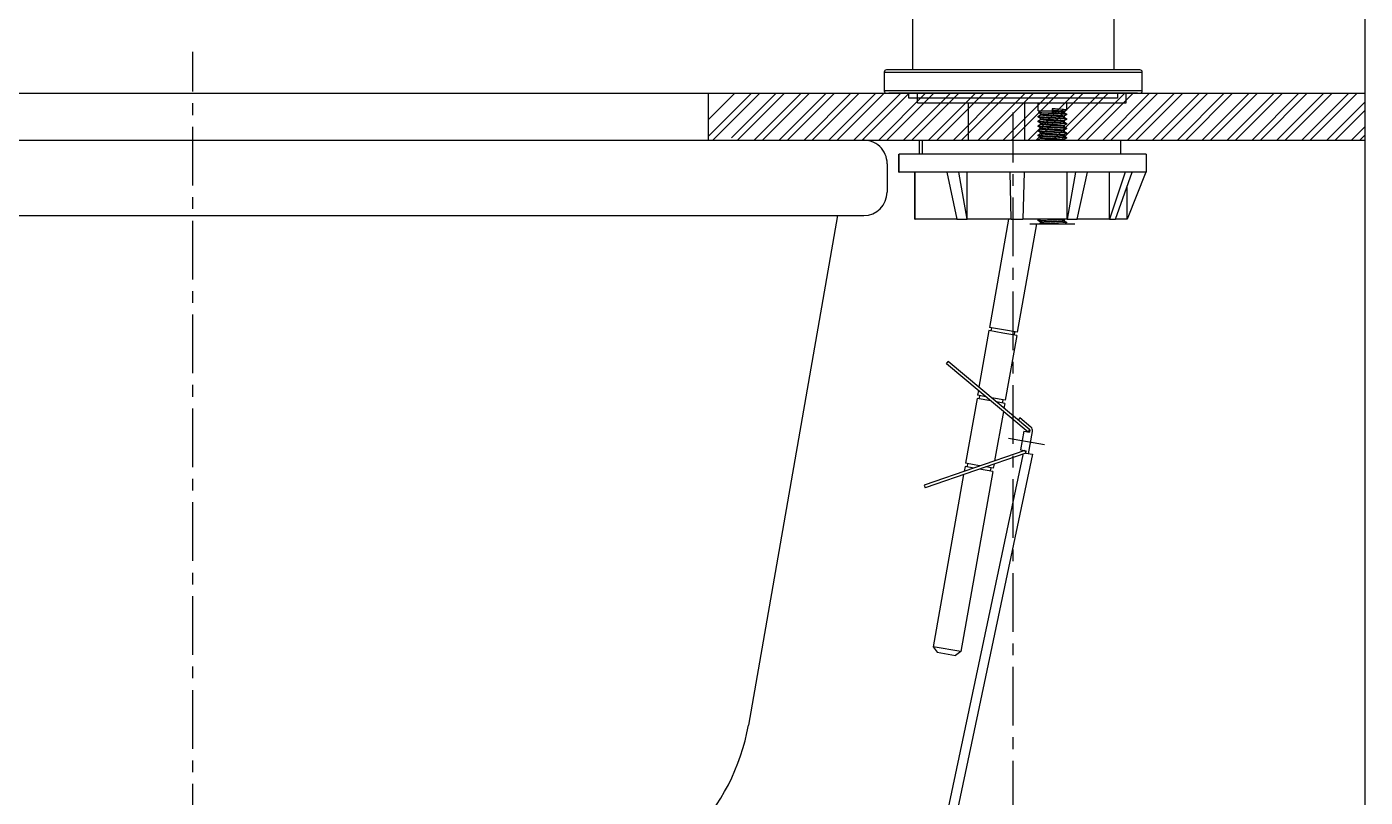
# Model space of a CAD drawing. Extents: x 1408 to 6784, y -530 to 1956.
# Drawn here: x 5035.1 to 5320.3, y 356 to 520.2 of the extents above; entities that cross this region are included whole.
import ezdxf

# ---------------------------------------------------------------- set-up
doc = ezdxf.new("R2010")
doc.units = 0
doc.header["$LTSCALE"] = 10
doc.header["$MEASUREMENT"] = 0
doc.linetypes.add('CENTER', pattern=[2, 1.25, -0.25, 0.25, -0.25])
doc.layers.get('0').update_dxf_attribs({"linetype": 'CONTINUOUS'})
for name, color, linetype in [('1', 7, 'CONTINUOUS'), ('6', 6, 'CONTINUOUS'), ('7', 7, 'CONTINUOUS')]:
    doc.layers.add(name, color=color, linetype=linetype)

msp = doc.modelspace()

# ---------------------------------------------------------------- linework, layer by layer
at = {"linetype": 'Continuous', "ltscale": 0.5}
for p, q in [((5180.25671, 496.78335), (5189.46642, 505.99306)), ((5180.25671, 500.31888), (5185.93089, 505.99306)), ((5181.23419, 495.99306), (5191.23419, 505.99306)), ((5185.25671, 496.48004), (5194.76972, 505.99306)), ((5186.53749, 495.99306), (5196.53749, 505.99306)), ((5190.07302, 495.99306), (5200.07302, 505.99306)), ((5191.84079, 495.99306), (5201.84079, 505.99306)), ((5195.37632, 495.99306), (5205.37632, 505.99306)), ((5197.14409, 495.99306), (5207.14409, 505.99306)), ((5200.67963, 495.99306), (5210.67963, 505.99306)), ((5202.44739, 495.99306), (5212.44739, 505.99306)), ((5205.98293, 495.99306), (5215.98293, 505.99306)), ((5207.75069, 495.99306), (5217.75069, 505.99306)), ((5211.28623, 495.99306), (5221.28623, 505.99306)), ((5213.05399, 495.99306), (5223.05399, 505.99306)), ((5216.58953, 495.99306), (5226.58953, 505.99306)), ((5218.3573, 495.99306), (5228.3573, 505.99306)), ((5221.89283, 495.99306), (5231.89283, 505.99306)), ((5223.6606, 495.99306), (5233.6606, 505.99306)), ((5227.19613, 495.99306), (5237.19613, 505.99306)), ((5228.9639, 495.99306), (5238.9639, 505.99306)), ((5232.49943, 495.99306), (5242.49943, 505.99306)), ((5234.2672, 495.99306), (5244.2672, 505.99306)), ((5237.80273, 495.99306), (5247.80273, 505.99306)), ((5239.5705, 495.99306), (5249.5705, 505.99306)), ((5243.10603, 495.99306), (5253.10603, 505.99306)), ((5244.8738, 495.99306), (5254.8738, 505.99306)), ((5248.40933, 495.99306), (5258.40933, 505.99306)), ((5250.1771, 495.99306), (5260.1771, 505.99306)), ((5253.71263, 495.99306), (5263.71263, 505.99306)), ((5255.4804, 495.99306), (5265.4804, 505.99306)), ((5259.01594, 495.99306), (5269.01594, 505.99306)), ((5260.7837, 495.99306), (5270.7837, 505.99306)), ((5264.31924, 495.99306), (5274.31924, 505.99306)), ((5266.087, 495.99306), (5276.087, 505.99306)), ((5269.62254, 495.99306), (5279.62254, 505.99306)), ((5271.3903, 495.99306), (5281.3903, 505.99306)), ((5274.92584, 495.99306), (5284.92584, 505.99306)), ((5276.6936, 495.99306), (5286.6936, 505.99306)), ((5280.22914, 495.99306), (5290.22914, 505.99306)), ((5281.99691, 495.99306), (5291.99691, 505.99306)), ((5285.53244, 495.99306), (5295.53244, 505.99306)), ((5287.30021, 495.99306), (5297.30021, 505.99306)), ((5290.83574, 495.99306), (5300.83574, 505.99306)), ((5292.60351, 495.99306), (5302.60351, 505.99306)), ((5296.13904, 495.99306), (5306.13904, 505.99306)), ((5297.90681, 495.99306), (5307.90681, 505.99306)), ((5301.44234, 495.99306), (5311.44234, 505.99306)), ((5303.21011, 495.99306), (5313.21011, 505.99306)), ((5306.74564, 495.99306), (5316.74564, 505.99306)), ((5308.51341, 495.99306), (5318.51341, 505.99306)), ((5312.04894, 495.99306), (5320.25671, 504.20082)), ((5313.81671, 495.99306), (5320.25671, 502.43306)), ((5317.35224, 495.99306), (5320.25671, 498.89752)), ((5319.12001, 495.99306), (5320.25671, 497.12976))]:
    msp.add_line(p, q, dxfattribs=at)
at = {"color": 7, "ltscale": 0.5}
for p, q in [((5271.75672, 505.99306), (5218.7567, 505.99306)), ((5248.80659, 478.19306), (5258.35359, 478.19306))]:
    msp.add_line(p, q, dxfattribs=at)
at = {"lineweight": -3, "ltscale": 0.5}
msp.add_line((5223.00674, 505.99306), (5267.50668, 505.99306), dxfattribs=at)
at = {"color": 7}
for p, q in [((5259.51785, 505.99306), (5223.92382, 505.99306)), ((5224.8301, 503.99306), (5224.8301, 505.99303)), ((5259.51785, 505.99306), (5269.19529, 505.99306)), ((5271.75672, 505.99306), (5269.19529, 505.99306)), ((5269.3301, 503.99306), (5269.3301, 505.99303)), ((5224.8301, 503.99306), (5269.3301, 503.99306)), ((5235.75672, 495.99306), (5235.75672, 503.99228)), ((5247.75672, 495.99306), (5247.75672, 503.99228)), ((5250.58009, 502.26582), (5250.58009, 503.99313)), ((5250.58009, 502.26582), (5253.58009, 502.26582)), ((5250.69312, 501.87885), (5251.08009, 502.26582)), ((5253.58009, 502.68122), (5253.58009, 502.26582)), ((5253.58009, 502.26582), (5253.58009, 501.96599)), ((5256.08009, 502.26582), (5256.14167, 502.20425)), ((5256.08009, 502.14333), (5256.08009, 501.89746)), ((5256.58009, 503.99307), (5256.58009, 502.43149)), ((5250.58009, 500.93126), (5250.58009, 501.09953)), ((5250.58009, 499.93206), (5250.58009, 500.10039)), ((5250.58009, 498.93182), (5250.58009, 499.09952)), ((5251.08009, 501.38895), (5251.08009, 501.63431)), ((5251.08009, 500.3883), (5251.08009, 500.63417)), ((5251.08009, 499.38891), (5251.08009, 499.63423)), ((5255.07609, 501.76582), (5252.09021, 501.76582)), ((5256.08009, 501.14281), (5256.08009, 500.89736)), ((5256.08009, 500.14312), (5256.08009, 499.89748)), ((5256.08009, 499.14319), (5256.08009, 498.89746)), ((5256.58009, 501.60017), (5256.58009, 501.43187)), ((5256.58009, 500.59968), (5256.58009, 500.43204)), ((5256.58009, 499.5997), (5256.58009, 499.43139)), ((5250.58009, 497.93164), (5250.58009, 498.09993)), ((5250.58009, 496.93215), (5250.58009, 497.09991)), ((5251.08009, 498.38843), (5251.08009, 498.63415)), ((5251.08009, 497.38856), (5251.08009, 497.63415)), ((5251.08009, 496.3888), (5251.08009, 496.63418)), ((5256.08009, 498.14276), (5256.08009, 497.89749)), ((5256.08009, 497.14334), (5256.08009, 496.8975)), ((5256.58009, 498.6002), (5256.58009, 498.43217)), ((5256.58009, 497.59947), (5256.58009, 497.43154)), ((5256.58009, 496.60018), (5256.58009, 496.43188)), ((5225.27059, 492.99306), (5225.27059, 495.99306)), ((5225.27059, 495.99306), (5225.82085, 495.99306)), ((5225.82085, 495.99306), (5268.08009, 495.99306)), ((5225.82085, 495.99306), (5225.82085, 492.99306)), ((5250.58009, 495.99306), (5250.58009, 496.09954)), ((5256.08009, 496.14266), (5256.08009, 495.99306)), ((5268.08009, 495.99306), (5268.08009, 492.99306)), ((5220.86338, 492.99306), (5220.94954, 492.99306)), ((5220.86338, 489.19306), (5220.86338, 492.99306)), ((5273.58009, 492.99306), (5220.94954, 492.99306)), ((5220.94954, 489.19306), (5220.94954, 492.99306)), ((5273.58009, 492.99306), (5273.58009, 489.19306)), ((5220.86338, 489.19306), (5220.94954, 489.19306)), ((5231.08277, 489.19306), (5220.94954, 489.19306)), ((5224.26604, 479.19306), (5224.26604, 489.19306)), ((5224.34097, 479.19306), (5224.34097, 489.19306)), ((5233.61635, 489.19306), (5231.08277, 489.19306)), ((5231.08277, 489.19306), (5233.2642, 479.19306)), ((5233.6496, 489.18803), (5233.6496, 489.19306)), ((5244.61733, 489.19306), (5233.6496, 489.19306)), ((5235.42926, 479.19306), (5233.6496, 489.18803)), ((5235.42926, 479.19306), (5235.42926, 489.19306)), ((5247.54286, 489.19306), (5244.61733, 489.19306)), ((5244.83009, 479.19306), (5244.61733, 489.19306)), ((5247.58009, 489.18803), (5247.33009, 479.19306)), ((5247.58009, 489.18803), (5247.58009, 489.19306)), ((5258.54384, 489.19306), (5247.58009, 489.19306)), ((5258.54384, 489.19306), (5256.73093, 479.19306)), ((5256.73093, 479.19306), (5256.73093, 489.19306)), ((5261.07742, 489.19306), (5258.54384, 489.19306)), ((5258.89599, 479.19306), (5261.10866, 489.18803)), ((5261.10866, 489.18803), (5261.10866, 489.19306)), ((5269.13069, 489.19306), (5261.10866, 489.19306)), ((5269.13069, 489.19306), (5265.77788, 479.19306)), ((5265.77788, 479.19306), (5265.77788, 489.19306)), ((5267.02788, 479.19306), (5270.61034, 489.18803)), ((5270.59346, 489.19306), (5269.13069, 489.19306)), ((5273.54116, 489.19306), (5269.54683, 479.19306)), ((5270.61034, 489.18803), (5270.61034, 489.19306)), ((5273.54116, 489.19306), (5270.61034, 489.19306)), ((5273.58009, 489.19306), (5273.54116, 489.19306)), ((5269.54683, 479.19306), (5269.54683, 486.22072)), ((5224.26604, 479.19306), (5224.34097, 479.19306)), ((5233.2642, 479.19306), (5224.34097, 479.19306)), ((5233.2642, 479.19306), (5235.42926, 479.19306)), ((5244.83009, 479.19306), (5235.42926, 479.19306)), ((5244.83009, 479.19306), (5247.33009, 479.19306)), ((5256.73093, 479.19306), (5247.33009, 479.19306)), ((5256.73093, 479.19306), (5258.89599, 479.19306)), ((5265.77788, 479.19306), (5258.89599, 479.19306)), ((5265.77788, 479.19306), (5267.02788, 479.19306)), ((5269.54683, 479.19306), (5267.02788, 479.19306)), ((5250.58009, 478.87005), (5250.58009, 479.03774)), ((5251.08009, 478.32644), (5251.08009, 478.57208)), ((5256.08009, 479.08064), (5256.08009, 478.83541)), ((5256.58009, 478.53821), (5256.58009, 478.3699))]:
    msp.add_line(p, q, dxfattribs=at)
at = {"color": 2}
for p, q in [((4838.389, 495.99306), (5213.389, 495.99306)), ((5218.389, 490.99306), (5218.389, 484.93097)), ((4853.06608, 479.93097), (5213.389, 479.93097)), ((5207.8113, 479.93097), (5188.82829, 371.39211))]:
    msp.add_line(p, q, dxfattribs=at)
for centre, radius, start, end in [((5213.389, 490.99306), 5, 0, 94.0420587), ((5213.389, 484.93097), 5, 270, 0), ((5144.55718, 379.2124), 44.9565, 282, 350)]:
    msp.add_arc(centre, radius, start, end, dxfattribs=at)
at = {"color": 7, "extrusion": (0, 0, -1)}
for centre, major_axis, ratio, start_param, end_param in [((5245.964, 421.08424), (-15.37192, 68.01449), 0.332513, 0.128476058, 0.129838359), ((5246.09431, 421.10321), (-0.01692, 68.18732), 0.401354, 0.053573042, 0.054935534), ((5246.23886, 421.17008), (15.32676, 67.92924), 0.332772, 6.261742745, 6.263105906), ((5246.14207, 420.61683), (24.57993, 68.53434), 0.177899, 6.272751801, 6.274109452)]:
    msp.add_ellipse(centre, major_axis=major_axis, ratio=ratio, start_param=start_param, end_param=end_param, dxfattribs=at)
at = {"color": 7}
for points, degree in [([(5218.7567, 505.99306), (5218.82362, 505.99306), (5220.25305, 505.99306), (5222.99091, 505.99306)], 3), ([(5256.5728, 502.4201), (5256.43904, 502.34265), (5256.30527, 502.26502)], 2), ([(5256.56495, 502.41562), (5256.57058, 502.41847), (5256.57465, 502.42133), (5256.57712, 502.42421)], 3), ([(5251.09754, 500.62405), (5250.84008, 500.77355), (5250.58261, 500.92281)], 2), ([(5250.58266, 499.10887), (5250.83138, 499.25306), (5251.08009, 499.39747)], 2), ([(5250.5838, 501.10956), (5250.83197, 501.25341), (5251.08009, 501.39749)], 2), ([(5250.5875, 500.11159), (5250.83391, 500.25442), (5251.08009, 500.39741)], 2), ([(5251.10188, 499.62158), (5250.84488, 499.77088), (5250.58763, 499.91998)], 2), ([(5251.10318, 501.62091), (5250.90754, 501.73458), (5250.71172, 501.8481)], 2), ([(5256.05738, 500.91055), (5256.3147, 500.76108), (5256.57222, 500.61184)], 2), ([(5256.06247, 499.90771), (5256.31969, 499.75835), (5256.577, 499.60919)], 2), ([(5256.063, 501.90738), (5256.32036, 501.75794), (5256.57775, 501.60873)], 2), ([(5256.57446, 501.42099), (5256.32723, 501.27771), (5256.0801, 501.13419)], 2), ([(5256.57691, 500.4224), (5256.32846, 500.27838), (5256.0801, 500.13417)], 2), ([(5256.57234, 499.41987), (5256.32612, 499.27718), (5256.0801, 499.13429)], 2), ([(5250.58241, 497.10871), (5250.83126, 497.25298), (5251.08009, 497.39745)], 2), ([(5251.09874, 498.62333), (5250.84124, 498.77286), (5250.58369, 498.92215)], 2), ([(5251.09951, 497.62289), (5250.84249, 497.77215), (5250.58529, 497.92124)], 2), ([(5251.10063, 496.62226), (5250.84315, 496.77179), (5250.58557, 496.92108)], 2), ([(5250.58807, 496.11189), (5250.83418, 496.25451), (5251.0801, 496.39735)], 2), ([(5250.58862, 498.11217), (5250.83447, 498.25465), (5251.08009, 498.39733)], 2), ([(5256.05926, 498.90955), (5256.31672, 498.76002), (5256.57431, 498.61074)], 2), ([(5256.06098, 497.90859), (5256.31802, 497.75931), (5256.57524, 497.61022)], 2), ([(5256.06121, 496.90845), (5256.31872, 496.75892), (5256.57627, 496.60963)], 2), ([(5256.57774, 498.42291), (5256.3289, 498.27865), (5256.08009, 498.13419)], 2), ([(5256.57154, 497.41947), (5256.3257, 497.27699), (5256.08009, 497.13432)], 2), ([(5256.57762, 496.42284), (5256.32885, 496.27862), (5256.0801, 496.13418)], 2), ([(5250.5825, 479.04669), (5250.70868, 479.11985), (5250.83486, 479.19306)], 2), ([(5256.2882, 479.19306), (5256.18413, 479.13267), (5256.08009, 479.07224)], 2), ([(5251.09922, 478.56098), (5250.84171, 478.71052), (5250.58416, 478.85981)], 2), ([(5250.83516, 478.19306), (5250.95766, 478.26413), (5251.08009, 478.33525)], 2), ([(5256.05986, 478.84715), (5256.31734, 478.69762), (5256.57492, 478.54833)], 2), ([(5256.5778, 478.36088), (5256.43312, 478.277), (5256.28845, 478.19306)], 2)]:
    msp.add_open_spline(points, degree=degree, dxfattribs=at)
for points, knots in [([(5222.99091, 505.99306), (5223.02859, 505.99306), (5223.08498, 505.99306), (5223.22586, 505.99306), (5223.31229, 505.99306), (5223.50281, 505.99306), (5223.60953, 505.99306), (5223.78603, 505.99306), (5223.85507, 505.99306), (5223.92382, 505.99306)], [0, 0, 0, 0, 0.277103514, 0.277103514, 0.554207028, 0.554207028, 0.831310552, 0.831310552, 1, 1, 1, 1]), ([(5256.58003, 502.43115), (5256.57996, 502.4468), (5256.53639, 502.46382), (5256.35437, 502.4983), (5256.20004, 502.51577), (5255.80298, 502.54972), (5255.55485, 502.56803), (5255.00053, 502.60527), (5254.68663, 502.62363), (5254.10817, 502.65419), (5253.84299, 502.66728), (5253.58009, 502.68122)], [0, 0, 0, 0, 0.187280684, 0.187280684, 0.402455666, 0.402455666, 0.617581002, 0.617581002, 0.832717675, 0.832717675, 1, 1, 1, 1]), ([(5253.58009, 502.39255), (5253.61584, 502.39027), (5253.6516, 502.38802), (5253.9675, 502.36825), (5254.24952, 502.35129), (5254.77005, 502.31582), (5255.01576, 502.29674), (5255.27589, 502.27419), (5255.32345, 502.26996), (5255.36915, 502.26582)], [0, 0, 0, 0, 0.053340676, 0.053340676, 0.477670507, 0.477670507, 0.901841928, 0.901841928, 1, 1, 1, 1]), ([(5256.06794, 501.90426), (5256.05815, 501.91052), (5256.04236, 501.91669), (5255.95981, 501.93992), (5255.8508, 501.95786), (5255.5546, 501.99481), (5255.36333, 502.01375), (5254.92591, 502.04837), (5254.67375, 502.06569), (5254.1447, 502.10188), (5253.8605, 502.12125), (5253.58009, 502.1391)], [0, 0, 0, 0, 0.082063088, 0.082063088, 0.311545961, 0.311545961, 0.540984248, 0.540984248, 0.770498122, 0.770498122, 1, 1, 1, 1]), ([(5253.58009, 501.96599), (5253.74063, 501.9444), (5253.90342, 501.92201), (5254.06526, 501.89998), (5254.40989, 501.85306), (5254.75802, 501.80745), (5255.07609, 501.76582)], [0, 0, 0, 0, 0.316636871, 0.316636871, 0.316636871, 1, 1, 1, 1]), ([(5256.15827, 502.18744), (5256.15054, 502.19562), (5256.11755, 502.20421), (5255.98154, 502.22437), (5255.85475, 502.23579), (5255.59549, 502.25303), (5255.48768, 502.25929), (5255.36915, 502.26582)], [0, 0, 0, 0, 0.31610772, 0.31610772, 0.752657349, 0.752657349, 1, 1, 1, 1]), ([(5255.36915, 502.26582), (5255.52182, 502.26582), (5255.65958, 502.26582), (5255.94241, 502.26582), (5256.07333, 502.26582), (5256.26003, 502.26582), (5256.3098, 502.26582), (5256.30675, 502.26582), (5256.3067, 502.26582), (5256.30664, 502.26582)], [0, 0, 0, 0, 0.255282817, 0.255282817, 0.60905068, 0.60905068, 0.994455563, 0.994455563, 1, 1, 1, 1]), ([(5250.59463, 500.11567), (5250.58571, 500.11106), (5250.58086, 500.10639), (5250.57765, 500.08383), (5250.63317, 500.06403), (5250.85119, 500.02752), (5251.01675, 500.01031), (5251.43341, 499.97612), (5251.69015, 499.95723), (5252.25804, 499.9201), (5252.57707, 499.90215), (5253.23233, 499.86823), (5253.57756, 499.85097), (5254.24573, 499.81359), (5254.57798, 499.79444), (5255.18396, 499.7593), (5255.46601, 499.74272), (5255.94103, 499.70696), (5256.14061, 499.68735), (5256.43106, 499.6513), (5256.52589, 499.63435), (5256.5743, 499.61173), (5256.5801, 499.60595), (5256.57986, 499.60003)], [0, 0, 0, 0, 0.027905518, 0.027905518, 0.132117377, 0.132117377, 0.236366899, 0.236366899, 0.340585415, 0.340585415, 0.444817025, 0.444817025, 0.549040094, 0.549040094, 0.653253907, 0.653253907, 0.757500285, 0.757500285, 0.861716037, 0.861716037, 0.96596364, 0.96596364, 1, 1, 1, 1]), ([(5256.57983, 500.43073), (5256.58036, 500.43656), (5256.57484, 500.4425), (5256.52761, 500.46727), (5256.43375, 500.48646), (5256.14496, 500.52165), (5255.94598, 500.53824), (5255.47219, 500.5739), (5255.19089, 500.59353), (5254.58576, 500.62963), (5254.25355, 500.64661), (5253.58532, 500.68067), (5253.24017, 500.69969), (5252.58471, 500.7371), (5252.26533, 500.75524), (5251.69633, 500.78942), (5251.43891, 500.80679), (5251.02103, 500.84399), (5250.85472, 500.8629), (5250.63843, 500.89709), (5250.58212, 500.91302), (5250.58015, 500.9303)], [0, 0, 0, 0, 0.035131783, 0.035131783, 0.142704713, 0.142704713, 0.250312421, 0.250312421, 0.357887948, 0.357887948, 0.465495746, 0.465495746, 0.57306967, 0.57306967, 0.680660098, 0.680660098, 0.788248015, 0.788248015, 0.895826513, 0.895826513, 1, 1, 1, 1]), ([(5250.58038, 501.10038), (5250.58024, 501.0899), (5250.59911, 501.07908), (5250.70192, 501.04943), (5250.82491, 501.03102), (5251.16641, 500.99666), (5251.38963, 500.97966), (5251.90374, 500.94266), (5252.20174, 500.92352), (5252.83052, 500.88845), (5253.16998, 500.87195), (5253.84224, 500.83671), (5254.18429, 500.81692), (5254.824, 500.78022), (5255.13048, 500.76288), (5255.66549, 500.72877), (5255.90136, 500.71011), (5256.27096, 500.6729), (5256.40979, 500.65479), (5256.55018, 500.62543), (5256.58006, 500.61305), (5256.5799, 500.60006)], [0, 0, 0, 0, 0.062306459, 0.062306459, 0.169752879, 0.169752879, 0.277206604, 0.277206604, 0.384644035, 0.384644035, 0.492110089, 0.492110089, 0.599543323, 0.599543323, 0.707011886, 0.707011886, 0.814452256, 0.814452256, 0.921902835, 0.921902835, 1, 1, 1, 1]), ([(5250.58037, 499.09972), (5250.5807, 499.0931), (5250.58875, 499.08634), (5250.64744, 499.06068), (5250.74851, 499.04167), (5251.05045, 499.00671), (5251.25552, 498.99015), (5251.73954, 498.95404), (5252.02514, 498.93451), (5252.63652, 498.89865), (5252.97076, 498.88182), (5253.64048, 498.84757), (5253.98511, 498.82827), (5254.63718, 498.79098), (5254.95363, 498.77305), (5255.5147, 498.73895), (5255.76702, 498.72128), (5256.17336, 498.684), (5256.33304, 498.66528), (5256.53134, 498.63203), (5256.58044, 498.61674), (5256.58007, 498.60014)], [0, 0, 0, 0, 0.039740915, 0.039740915, 0.147308581, 0.147308581, 0.254905164, 0.254905164, 0.362472473, 0.362472473, 0.470074148, 0.470074148, 0.577639872, 0.577639872, 0.68522675, 0.68522675, 0.792804166, 0.792804166, 0.900377276, 0.900377276, 1, 1, 1, 1]), ([(5256.56321, 499.41478), (5256.57136, 499.41868), (5256.57658, 499.42261), (5256.58865, 499.44417), (5256.54054, 499.46395), (5256.3364, 499.50069), (5256.17748, 499.51807), (5255.77241, 499.55217), (5255.52074, 499.57076), (5254.96082, 499.60799), (5254.64478, 499.62615), (5253.99296, 499.66017), (5253.64823, 499.67715), (5252.97859, 499.71435), (5252.64436, 499.73366), (5252.03219, 499.76905), (5251.74585, 499.78569), (5251.26057, 499.82103), (5251.05492, 499.84067), (5250.75137, 499.87696), (5250.64934, 499.89407), (5250.58949, 499.91729), (5250.58112, 499.92378), (5250.58041, 499.93042)], [0, 0, 0, 0, 0.023619486, 0.023619486, 0.127829752, 0.127829752, 0.232073348, 0.232073348, 0.336290675, 0.336290675, 0.440517016, 0.440517016, 0.544740827, 0.544740827, 0.648950552, 0.648950552, 0.753197671, 0.753197671, 0.857411713, 0.857411713, 0.961654645, 0.961654645, 1, 1, 1, 1]), ([(5252.09021, 501.76582), (5251.80913, 501.77654), (5251.55327, 501.78707), (5251.13571, 501.81029), (5250.96825, 501.82252), (5250.74391, 501.84507), (5250.68388, 501.85573), (5250.68316, 501.86824), (5250.68374, 501.86943), (5250.68495, 501.87064)], [0, 0, 0, 0, 0.321106796, 0.321106796, 0.643820133, 0.643820133, 0.966535144, 0.966535144, 1, 1, 1, 1]), ([(5256.06359, 500.907), (5256.03461, 500.92243), (5255.9672, 500.9377), (5255.752, 500.97152), (5255.59255, 500.99078), (5255.20823, 501.02702), (5254.97799, 501.04388), (5254.47994, 501.07886), (5254.20528, 501.09764), (5253.65017, 501.13488), (5253.36196, 501.15267), (5252.81217, 501.18683), (5252.54305, 501.20459), (5252.0612, 501.24133), (5251.84177, 501.26039), (5251.48209, 501.29503), (5251.33697, 501.31222), (5251.14044, 501.34834), (5251.08626, 501.36779), (5251.08032, 501.38677), (5251.08016, 501.38767), (5251.08012, 501.38856)], [0, 0, 0, 0, 0.099976838, 0.099976838, 0.211766518, 0.211766518, 0.323590497, 0.323590497, 0.435384577, 0.435384577, 0.547180759, 0.547180759, 0.658997435, 0.658997435, 0.770789779, 0.770789779, 0.882627025, 0.882627025, 0.994411295, 0.994411295, 1, 1, 1, 1]), ([(5256.06761, 498.90466), (5256.06443, 498.90665), (5256.06063, 498.90862), (5256.01755, 498.9277), (5255.93026, 498.94503), (5255.67312, 498.9813), (5255.49975, 499.00069), (5255.09189, 499.03599), (5254.85175, 499.05291), (5254.33933, 499.08844), (5254.06003, 499.10761), (5253.50124, 499.14451), (5253.21398, 499.16161), (5252.6717, 499.19598), (5252.40924, 499.21419), (5251.94522, 499.25121), (5251.7372, 499.26963), (5251.40361, 499.30399), (5251.27352, 499.32156), (5251.11859, 499.35596), (5251.08096, 499.37291), (5251.08015, 499.38869)], [0, 0, 0, 0, 0.012707338, 0.012707338, 0.123949933, 0.123949933, 0.235156511, 0.235156511, 0.34640673, 0.34640673, 0.457609045, 0.457609045, 0.568831081, 0.568831081, 0.680053405, 0.680053405, 0.791265721, 0.791265721, 0.902508898, 0.902508898, 1, 1, 1, 1]), ([(5256.06762, 499.90451), (5256.05284, 499.91372), (5256.02492, 499.92275), (5255.90735, 499.94911), (5255.78276, 499.96748), (5255.45894, 500.00454), (5255.2552, 500.02271), (5254.79777, 500.05705), (5254.53782, 500.07476), (5253.99884, 500.11158), (5253.71238, 500.13096), (5253.15257, 500.16583), (5252.87157, 500.18272), (5252.35448, 500.21824), (5252.11123, 500.2374), (5251.69538, 500.27389), (5251.51702, 500.29083), (5251.24938, 500.32566), (5251.15638, 500.34429), (5251.09103, 500.37164), (5251.08053, 500.38023), (5251.08035, 500.38865)], [0, 0, 0, 0, 0.05880068, 0.05880068, 0.169951919, 0.169951919, 0.281098588, 0.281098588, 0.392269544, 0.392269544, 0.503404013, 0.503404013, 0.614582934, 0.614582934, 0.725721144, 0.725721144, 0.836888846, 0.836888846, 0.948034534, 0.948034534, 1, 1, 1, 1]), ([(5251.0939, 500.62634), (5251.10236, 500.62127), (5251.11478, 500.61626), (5251.18749, 500.59422), (5251.29217, 500.57643), (5251.58064, 500.53967), (5251.76839, 500.52064), (5252.20008, 500.48603), (5252.44996, 500.46881), (5252.97586, 500.43266), (5253.25911, 500.4132), (5253.81971, 500.37711), (5254.10481, 500.36039), (5254.6368, 500.32557), (5254.89104, 500.30687), (5255.33398, 500.26986), (5255.52885, 500.25223), (5255.83287, 500.21782), (5255.94619, 500.19977), (5256.05733, 500.16818), (5256.08034, 500.15491), (5256.07991, 500.14219)], [0, 0, 0, 0, 0.032245481, 0.032245481, 0.143446873, 0.143446873, 0.254624917, 0.254624917, 0.365847161, 0.365847161, 0.477017066, 0.477017066, 0.588221783, 0.588221783, 0.69940402, 0.69940402, 0.810594458, 0.810594458, 0.921793062, 0.921793062, 1, 1, 1, 1]), ([(5251.09678, 499.62461), (5251.11862, 499.61299), (5251.16171, 499.60159), (5251.31877, 499.57236), (5251.45972, 499.55353), (5251.81217, 499.51659), (5252.0286, 499.49919), (5252.50585, 499.4647), (5252.77321, 499.44649), (5253.3209, 499.40931), (5253.60884, 499.39054), (5254.16541, 499.35623), (5254.44164, 499.339), (5254.94375, 499.30287), (5255.1766, 499.28347), (5255.56761, 499.24794), (5255.7311, 499.23106), (5255.96663, 499.19568), (5256.04197, 499.17661), (5256.07651, 499.15269), (5256.08023, 499.14738), (5256.07991, 499.14216)], [0, 0, 0, 0, 0.074862412, 0.074862412, 0.186418584, 0.186418584, 0.297988981, 0.297988981, 0.409559644, 0.409559644, 0.521110386, 0.521110386, 0.632701261, 0.632701261, 0.744253502, 0.744253502, 0.855847599, 0.855847599, 0.96739738, 0.96739738, 1, 1, 1, 1]), ([(5251.09853, 501.62366), (5251.1269, 501.60937), (5251.18794, 501.59525), (5251.38795, 501.56277), (5251.54351, 501.54359), (5251.92116, 501.50714), (5252.14855, 501.49022), (5252.64238, 501.45536), (5252.9156, 501.4367), (5253.46938, 501.39944), (5253.75766, 501.38143), (5254.30918, 501.34728), (5254.57995, 501.32965), (5255.06639, 501.29302), (5255.28879, 501.27383), (5255.65538, 501.23905), (5255.80452, 501.22194), (5256.00951, 501.18598), (5256.06826, 501.16659), (5256.07964, 501.14626), (5256.08017, 501.14415), (5256.08004, 501.14205)], [0, 0, 0, 0, 0.092498797, 0.092498797, 0.204282546, 0.204282546, 0.316096909, 0.316096909, 0.427887594, 0.427887594, 0.539675461, 0.539675461, 0.651488746, 0.651488746, 0.763274256, 0.763274256, 0.875105763, 0.875105763, 0.98688378, 0.98688378, 1, 1, 1, 1]), ([(5256.57988, 501.43076), (5256.58056, 501.44387), (5256.55134, 501.45772), (5256.4126, 501.48991), (5256.27462, 501.50789), (5255.90641, 501.542), (5255.67113, 501.5596), (5255.13737, 501.59687), (5254.83148, 501.61563), (5254.19223, 501.6502), (5253.85006, 501.66665), (5253.17783, 501.70288), (5252.83848, 501.72258), (5252.52384, 501.74067), (5252.37434, 501.74926), (5252.22887, 501.75764), (5252.09021, 501.76582)], [0, 0, 0, 0, 0.11708545, 0.11708545, 0.27851232, 0.27851232, 0.439927171, 0.439927171, 0.601333942, 0.601333942, 0.762766454, 0.762766454, 0.924158146, 0.924158146, 0.924158146, 1, 1, 1, 1]), ([(5255.07609, 501.76582), (5255.36196, 501.74893), (5255.62379, 501.7323), (5256.06158, 501.69568), (5256.24184, 501.67637), (5256.49108, 501.64104), (5256.56344, 501.62448), (5256.57935, 501.60468), (5256.58019, 501.60232), (5256.58002, 501.59993)], [0, 0, 0, 0, 0.314872254, 0.314872254, 0.636041582, 0.636041582, 0.957307503, 0.957307503, 1, 1, 1, 1]), ([(5250.58021, 497.09982), (5250.58036, 497.09677), (5250.58217, 497.09368), (5250.60611, 497.0721), (5250.68483, 497.05261), (5250.94586, 497.01689), (5251.13183, 497.00012), (5251.5836, 496.96525), (5251.85554, 496.94569), (5252.44676, 496.90911), (5252.77424, 496.89177), (5253.43834, 496.85793), (5253.78405, 496.8396), (5254.44557, 496.80204), (5254.77058, 496.78348), (5255.3552, 496.749), (5255.62284, 496.73216), (5256.06414, 496.69531), (5256.24396, 496.67606), (5256.49227, 496.64081), (5256.56412, 496.62426), (5256.57934, 496.6046), (5256.58013, 496.6024), (5256.58003, 496.60016)], [0, 0, 0, 0, 0.018324542, 0.018324542, 0.125896322, 0.125896322, 0.233510956, 0.233510956, 0.341089089, 0.341089089, 0.448692628, 0.448692628, 0.556270376, 0.556270376, 0.663854623, 0.663854623, 0.771451428, 0.771451428, 0.879028456, 0.879028456, 0.986636892, 0.986636892, 1, 1, 1, 1]), ([(5256.58003, 497.43084), (5256.58016, 497.43297), (5256.57947, 497.43513), (5256.5653, 497.45556), (5256.49441, 497.47519), (5256.24785, 497.51118), (5256.0687, 497.52808), (5255.6286, 497.56265), (5255.36168, 497.58204), (5254.77806, 497.61884), (5254.45328, 497.63638), (5253.79183, 497.6702), (5253.4461, 497.68816), (5252.78198, 497.72572), (5252.45435, 497.74448), (5251.86217, 497.77916), (5251.58949, 497.79583), (5251.13652, 497.83239), (5250.94991, 497.85178), (5250.68716, 497.8873), (5250.60747, 497.90397), (5250.58242, 497.92429), (5250.58046, 497.92737), (5250.58023, 497.9305)], [0, 0, 0, 0, 0.012830704, 0.012830704, 0.120414526, 0.120414526, 0.22804234, 0.22804234, 0.335633137, 0.335633137, 0.443245489, 0.443245489, 0.550837285, 0.550837285, 0.658430213, 0.658430213, 0.766043369, 0.766043369, 0.87363203, 0.87363203, 0.981254718, 0.981254718, 1, 1, 1, 1]), ([(5250.58027, 498.09968), (5250.58159, 498.0858), (5250.61639, 498.07103), (5250.77095, 498.03821), (5250.91579, 498.02043), (5251.29615, 497.98637), (5251.53687, 497.96845), (5252.07939, 497.93114), (5252.38872, 497.91257), (5253.03236, 497.8782), (5253.37554, 497.86166), (5254.04725, 497.82504), (5254.38511, 497.80544), (5255.00921, 497.76952), (5255.30404, 497.75266), (5255.80991, 497.71802), (5256.02792, 497.69857), (5256.35826, 497.66183), (5256.47512, 497.64434), (5256.56449, 497.61864), (5256.5798, 497.60952), (5256.57979, 497.60016)], [0, 0, 0, 0, 0.082541439, 0.082541439, 0.190227792, 0.190227792, 0.297899431, 0.297899431, 0.405570703, 0.405570703, 0.51325283, 0.51325283, 0.620911233, 0.620911233, 0.728613594, 0.728613594, 0.836278884, 0.836278884, 0.943966772, 0.943966772, 1, 1, 1, 1]), ([(5256.57977, 498.43086), (5256.58042, 498.44029), (5256.56558, 498.44997), (5256.47737, 498.47859), (5256.36144, 498.4972), (5256.03262, 498.53173), (5255.81518, 498.54852), (5255.31059, 498.5853), (5255.01648, 498.60459), (5254.39304, 498.63991), (5254.0551, 498.65649), (5253.38332, 498.69135), (5253.04027, 498.71105), (5252.39623, 498.74796), (5252.08637, 498.76549), (5251.54263, 498.79955), (5251.3013, 498.81789), (5250.9196, 498.85517), (5250.77393, 498.87349), (5250.61754, 498.90369), (5250.58204, 498.91666), (5250.5803, 498.93038)], [0, 0, 0, 0, 0.056335038, 0.056335038, 0.163935289, 0.163935289, 0.271550138, 0.271550138, 0.379143912, 0.379143912, 0.486769968, 0.486769968, 0.594361097, 0.594361097, 0.701983012, 0.701983012, 0.809582211, 0.809582211, 0.917187201, 0.917187201, 1, 1, 1, 1]), ([(5256.57989, 496.43097), (5256.58025, 496.44394), (5256.55139, 496.45762), (5256.41414, 496.48967), (5256.27664, 496.50766), (5255.90927, 496.54177), (5255.67436, 496.55935), (5255.14121, 496.59662), (5254.83556, 496.6154), (5254.19662, 496.64998), (5253.85452, 496.66642), (5253.18227, 496.70263), (5252.84282, 496.72233), (5252.21308, 496.75853), (5251.91414, 496.77553), (5251.39811, 496.80993), (5251.17393, 496.82916), (5250.8301, 496.8661), (5250.70572, 496.88379), (5250.6013, 496.91037), (5250.58164, 496.92028), (5250.58044, 496.93051)], [0, 0, 0, 0, 0.077209907, 0.077209907, 0.184875787, 0.184875787, 0.292534122, 0.292534122, 0.400186718, 0.400186718, 0.507856901, 0.507856901, 0.615499643, 0.615499643, 0.723185634, 0.723185634, 0.830835412, 0.830835412, 0.938503808, 0.938503808, 1, 1, 1, 1]), ([(5255.55964, 495.99283), (5255.52028, 495.99708), (5255.47902, 496.00131), (5255.24815, 496.02374), (5255.02163, 496.04069), (5254.52909, 496.07551), (5254.25632, 496.09414), (5253.70296, 496.13141), (5253.41467, 496.14947), (5252.86267, 496.18363), (5252.59141, 496.20123), (5252.10363, 496.23782), (5251.88034, 496.25704), (5251.51171, 496.29187), (5251.36138, 496.30895), (5251.15386, 496.34487), (5251.09375, 496.36423), (5251.08081, 496.38468), (5251.08012, 496.38687), (5251.08014, 496.38904)], [0, 0, 0, 0, 0.031159693, 0.031159693, 0.167221565, 0.167221565, 0.303256952, 0.303256952, 0.439287135, 0.439287135, 0.575349964, 0.575349964, 0.711377785, 0.711377785, 0.847461698, 0.847461698, 0.983480671, 0.983480671, 1, 1, 1, 1]), ([(5256.06732, 497.90481), (5256.04738, 497.91696), (5256.00429, 497.92881), (5255.84672, 497.95851), (5255.70699, 497.97731), (5255.35666, 498.01427), (5255.14115, 498.03172), (5254.66533, 498.06619), (5254.3985, 498.08436), (5253.85139, 498.12152), (5253.56352, 498.14035), (5253.00662, 498.17469), (5252.72999, 498.19189), (5252.22667, 498.22798), (5251.99301, 498.24737), (5251.60007, 498.28298), (5251.43543, 498.29984), (5251.19744, 498.33518), (5251.12075, 498.35422), (5251.08439, 498.37822), (5251.08027, 498.38358), (5251.08027, 498.38886)], [0, 0, 0, 0, 0.077769552, 0.077769552, 0.188937309, 0.188937309, 0.300117804, 0.300117804, 0.411300493, 0.411300493, 0.522462012, 0.522462012, 0.633664432, 0.633664432, 0.744827622, 0.744827622, 0.856031833, 0.856031833, 0.96719323, 0.96719323, 1, 1, 1, 1]), ([(5256.06726, 496.90472), (5256.05919, 496.90974), (5256.04726, 496.9147), (5255.97643, 496.93669), (5255.87305, 496.95444), (5255.58691, 496.99117), (5255.40022, 497.01024), (5254.97027, 497.04489), (5254.72109, 497.06208), (5254.19613, 497.09819), (5253.91313, 497.11763), (5253.35259, 497.15379), (5253.06729, 497.17053), (5252.53444, 497.20531), (5252.27955, 497.22397), (5251.83496, 497.26099), (5251.63907, 497.27868), (5251.33276, 497.31308), (5251.21816, 497.33109), (5251.10456, 497.36272), (5251.08058, 497.37608), (5251.08027, 497.38887)], [0, 0, 0, 0, 0.031894148, 0.031894148, 0.143094249, 0.143094249, 0.254269946, 0.254269946, 0.365490396, 0.365490396, 0.476658093, 0.476658093, 0.587859698, 0.587859698, 0.699040449, 0.699040449, 0.810227959, 0.810227959, 0.9214255, 0.9214255, 1, 1, 1, 1]), ([(5251.09498, 496.62553), (5251.12345, 496.60955), (5251.19322, 496.59375), (5251.41435, 496.55933), (5251.57496, 496.54005), (5251.96125, 496.50388), (5252.19233, 496.48703), (5252.69163, 496.45201), (5252.9667, 496.43319), (5253.52219, 496.39597), (5253.81035, 496.37824), (5254.35961, 496.34407), (5254.62822, 496.32628), (5255.10867, 496.28951), (5255.32719, 496.27049), (5255.68479, 496.23589), (5255.82871, 496.21867), (5256.02269, 496.1825), (5256.0755, 496.16304), (5256.08001, 496.14411), (5256.08011, 496.14322), (5256.08008, 496.14233)], [0, 0, 0, 0, 0.103117456, 0.103117456, 0.214522549, 0.214522549, 0.325962831, 0.325962831, 0.437371529, 0.437371529, 0.548783798, 0.548783798, 0.660214963, 0.660214963, 0.771622943, 0.771622943, 0.883075091, 0.883075091, 0.994474888, 0.994474888, 1, 1, 1, 1]), ([(5251.09507, 498.62551), (5251.09812, 498.62377), (5251.10166, 498.62204), (5251.14568, 498.60322), (5251.23429, 498.58586), (5251.49384, 498.54954), (5251.66832, 498.53016), (5252.07804, 498.49493), (5252.31895, 498.47799), (5252.83246, 498.44241), (5253.11211, 498.42322), (5253.67111, 498.38636), (5253.95825, 498.36931), (5254.49982, 498.33491), (5254.7617, 498.31666), (5255.2242, 498.27963), (5255.43125, 498.26127), (5255.76265, 498.22692), (5255.89149, 498.20932), (5256.04384, 498.17491), (5256.08027, 498.15801), (5256.08004, 498.14229)], [0, 0, 0, 0, 0.011171961, 0.011171961, 0.122609801, 0.122609801, 0.234012408, 0.234012408, 0.345459246, 0.345459246, 0.456857087, 0.456857087, 0.56827603, 0.56827603, 0.679693514, 0.679693514, 0.791102259, 0.791102259, 0.902540392, 0.902540392, 1, 1, 1, 1]), ([(5251.0951, 497.62562), (5251.11087, 497.61669), (5251.13906, 497.60791), (5251.25749, 497.58177), (5251.38334, 497.56336), (5251.70936, 497.52631), (5251.91409, 497.5082), (5252.37308, 497.47385), (5252.63363, 497.4561), (5253.17335, 497.41925), (5253.45996, 497.3999), (5254.0196, 497.3651), (5254.30028, 497.34818), (5254.81632, 497.31261), (5255.05881, 497.29343), (5255.47285, 497.257), (5255.65011, 497.24008), (5255.91536, 497.20521), (5256.00704, 497.18655), (5256.07037, 497.15923), (5256.08022, 497.15068), (5256.07983, 497.1423)], [0, 0, 0, 0, 0.057292252, 0.057292252, 0.168639642, 0.168639642, 0.279983809, 0.279983809, 0.391350636, 0.391350636, 0.502682114, 0.502682114, 0.614058357, 0.614058357, 0.725393312, 0.725393312, 0.836758985, 0.836758985, 0.948100703, 0.948100703, 1, 1, 1, 1]), ([(5250.58039, 496.09981), (5250.58093, 496.08943), (5250.60009, 496.07872), (5250.70328, 496.04919), (5250.82675, 496.03079), (5251.06617, 496.00677), (5251.14274, 495.99994), (5251.22647, 495.99304)], [0, 0, 0, 0, 0.290876973, 0.290876973, 0.797869782, 0.797869782, 1, 1, 1, 1]), ([(5256.06442, 478.84442), (5256.04246, 478.85648), (5255.99764, 478.86828), (5255.83616, 478.89798), (5255.69402, 478.91684), (5255.33951, 478.95375), (5255.12216, 478.97111), (5254.64352, 479.00562), (5254.37566, 479.02386), (5253.82741, 479.06106), (5253.53941, 479.07977), (5252.98317, 479.11406), (5252.70735, 479.13132), (5252.25991, 479.16363), (5252.07435, 479.17867), (5251.90947, 479.19306)], [0, 0, 0, 0, 0.0774563409, 0.0774563409, 0.1888222107, 0.1888222107, 0.3002036875, 0.3002036875, 0.4115835257, 0.4115835257, 0.5229447829, 0.5229447829, 0.6343451577, 0.6343451577, 0.7219208768, 0.7219208768, 0.7219208768, 0.7219208768]), ([(5255.48646, 479.19306), (5255.51984, 479.18983), (5255.55195, 479.18664), (5255.75056, 479.16631), (5255.88188, 479.14877), (5256.04019, 479.11419), (5256.07905, 479.09698), (5256.08004, 479.081)], [0.7687643269, 0.7687643269, 0.7687643269, 0.7687643269, 0.789198331, 0.789198331, 0.9008351043, 0.9008351043, 1, 1, 1, 1]), ([(5250.58028, 479.03901), (5250.57985, 479.03484), (5250.58253, 479.0306), (5250.6133, 479.00775), (5250.69651, 478.98833), (5250.96579, 478.95277), (5251.15565, 478.93607), (5251.61402, 478.90099), (5251.88878, 478.88138), (5252.48424, 478.84493), (5252.81319, 478.82771), (5253.47866, 478.79382), (5253.82427, 478.77528), (5254.48414, 478.73774), (5254.80756, 478.71931), (5255.38769, 478.68493), (5255.65236, 478.66795), (5256.08683, 478.63097), (5256.2627, 478.61182), (5256.50264, 478.57672), (5256.56996, 478.56022), (5256.5797, 478.54128), (5256.58005, 478.53993), (5256.58007, 478.53856)], [0, 0, 0, 0, 0.025130861, 0.025130861, 0.132524542, 0.132524542, 0.23995934, 0.23995934, 0.347358635, 0.347358635, 0.454785432, 0.454785432, 0.562183764, 0.562183764, 0.669591596, 0.669591596, 0.777007489, 0.777007489, 0.884406583, 0.884406583, 0.991834729, 0.991834729, 1, 1, 1, 1]), ([(5256.57986, 478.36919), (5256.57987, 478.38137), (5256.5542, 478.39412), (5256.42779, 478.42541), (5256.29454, 478.44352), (5255.93474, 478.4777), (5255.70323, 478.49509), (5255.1756, 478.5323), (5254.87214, 478.55119), (5254.23607, 478.58591), (5253.89468, 478.60234), (5253.22228, 478.63827), (5252.88199, 478.65802), (5252.24917, 478.69437), (5251.94793, 478.71147), (5251.42619, 478.74576), (5251.1985, 478.76484), (5250.84698, 478.80187), (5250.71831, 478.81969), (5250.60274, 478.8473), (5250.58028, 478.85821), (5250.58036, 478.8695)], [0, 0, 0, 0, 0.072338012, 0.072338012, 0.179820606, 0.179820606, 0.287299955, 0.287299955, 0.394770429, 0.394770429, 0.502262097, 0.502262097, 0.609724582, 0.609724582, 0.717228631, 0.717228631, 0.824698053, 0.824698053, 0.93218369, 0.93218369, 1, 1, 1, 1]), ([(5251.90843, 478.19306), (5251.74135, 478.20755), (5251.59343, 478.22153), (5251.32203, 478.25249), (5251.20997, 478.27058), (5251.10156, 478.30204), (5251.07949, 478.31514), (5251.08031, 478.3277)], [0.7222245151, 0.7222245151, 0.7222245151, 0.7222245151, 0.8111784049, 0.8111784049, 0.9225648105, 0.9225648105, 1, 1, 1, 1]), ([(5251.09379, 478.56433), (5251.10843, 478.55563), (5251.13485, 478.54706), (5251.24833, 478.52121), (5251.37169, 478.50287), (5251.69333, 478.46583), (5251.8961, 478.4476), (5252.35198, 478.41325), (5252.61135, 478.39557), (5253.14959, 478.35879), (5253.43589, 478.33938), (5253.99584, 478.30446), (5254.27715, 478.28758), (5254.79527, 478.25211), (5255.03925, 478.23297), (5255.3325, 478.20731), (5255.41215, 478.20014), (5255.48599, 478.19306)], [0, 0, 0, 0, 0.0557669808, 0.0557669808, 0.1671115082, 0.1671115082, 0.2784501425, 0.2784501425, 0.3898147151, 0.3898147151, 0.5011415665, 0.5011415665, 0.6125126482, 0.6125126482, 0.7238435429, 0.7238435429, 0.7688792856, 0.7688792856, 0.7688792856, 0.7688792856])]:
    msp.add_open_spline(points, degree=3, knots=knots, dxfattribs=at)
at = {"layer": '1', "color": 5}
msp.add_line((5320.25671, -254.00694), (5320.25671, 711.44132), dxfattribs=at)
at = {"layer": '1', "color": 7, "linetype": 'Continuous', "lineweight": -3}
for p, q in [((5223.75671, 588.49143), (5223.75671, 510.99306)), ((5266.75671, 510.99306), (5266.75671, 544.55426)), ((5217.75671, 510.49306), (5217.75671, 506.49306)), ((5217.75671, 510.49306), (5245.25671, 510.49306)), ((5245.25671, 510.99306), (5218.25671, 510.99306)), ((5272.25671, 510.99306), (5245.25671, 510.99306)), ((5245.25671, 510.49306), (5272.75671, 510.49306)), ((5272.75671, 506.49306), (5272.75671, 510.49306)), ((5245.25671, 506.49306), (5217.75671, 506.49306)), ((5218.25671, 505.99306), (5245.25671, 505.99306)), ((5223.00674, 505.99306), (5223.00679, 505.99306)), ((5223.00674, 504.99306), (5223.00674, 505.99306)), ((5267.50674, 504.99306), (5223.00674, 504.99306)), ((5272.75671, 506.49306), (5245.25671, 506.49306)), ((5245.25671, 505.99306), (5272.25671, 505.99306)), ((5267.50668, 505.99306), (5267.50674, 505.99306)), ((5267.50674, 505.99306), (5267.50674, 504.99306))]:
    msp.add_line(p, q, dxfattribs=at)
at = {"layer": '1', "color": 1, "linetype": 'CENTER'}
msp.add_line((5070.46241, 306.35885), (5070.46241, 514.85885), dxfattribs=at)
at = {"layer": '1'}
for p, q in [((4870.38435, 505.99306), (5180.25671, 505.99306)), ((5180.25671, 505.99306), (5320.25671, 505.99306)), ((5320.25671, 495.99306), (5320.25671, 505.99306)), ((4870.38435, 495.99306), (5180.25671, 495.99306)), ((5180.25671, 495.99306), (5320.25671, 495.99306))]:
    msp.add_line(p, q, dxfattribs=at)
at = {"layer": '1', "color": 7}
msp.add_line((5180.25671, 505.99306), (5180.25671, 495.99306), dxfattribs=at)
at = {"layer": '1', "color": 7, "linetype": 'Continuous', "lineweight": -3}
for centre, start, end in [((5218.25671, 510.49306), 90, 180), ((5272.25671, 510.49306), 0, 90), ((5218.25671, 506.49306), 180, 270), ((5272.25671, 506.49306), 270, 0)]:
    msp.add_arc(centre, 0.5, start, end, dxfattribs=at)
at = {"layer": '6', "color": 2, "linetype": 'CENTER'}
msp.add_line((5245.25671, 211.28051), (5245.25671, 501.92262), dxfattribs=at)
at = {"layer": '7'}
for p, q in [((5244.27825, 479.19306), (5240.2116, 456.12995)), ((5250.19448, 478.19306), (5246.12045, 455.08806)), ((5240.09005, 455.44059), (5237.95852, 443.35207)), ((5243.04447, 454.91964), (5240.09005, 455.44059)), ((5243.16602, 455.60901), (5240.2116, 456.12995)), ((5240.58245, 455.35376), (5240.704, 456.04313)), ((5245.99889, 454.3987), (5243.04447, 454.91964)), ((5246.12045, 455.08806), (5243.16602, 455.60901)), ((5245.99889, 454.3987), (5243.56782, 440.61139)), ((5245.50649, 454.48552), (5245.62804, 455.17489)), ((5231.02241, 448.36925), (5231.40727, 448.82955)), ((5248.42593, 433.81821), (5231.02241, 448.36925)), ((5248.81079, 434.27852), (5231.40727, 448.82955)), ((5237.83833, 442.67047), (5237.65897, 441.65328)), ((5237.53742, 440.96391), (5235.10634, 427.1766)), ((5240.49184, 440.44297), (5237.53742, 440.96391)), ((5239.428, 441.34135), (5237.65897, 441.65328)), ((5238.02982, 440.87709), (5238.15138, 441.56645)), ((5240.50534, 440.44059), (5240.49184, 440.44297)), ((5243.56782, 440.61139), (5240.6134, 441.13233)), ((5243.44627, 439.92202), (5241.69074, 440.23157)), ((5242.95386, 440.00885), (5243.07541, 440.69821)), ((5243.44627, 439.92202), (5243.26828, 438.9126)), ((5243.14809, 438.23099), (5241.28635, 427.67256)), ((5246.68111, 436.84122), (5246.29625, 436.38092)), ((5249.01812, 434.88726), (5246.68111, 436.84122)), ((5247.52251, 433.97751), (5246.82791, 430.03828)), ((5247.52251, 433.97751), (5248.72047, 433.76628)), ((5248.42593, 433.81821), (5248.81079, 434.27852)), ((5248.52644, 429.21061), (5249.36149, 433.94643)), ((5248.81079, 434.27852), (5248.72047, 433.76628)), ((5244.23532, 432.52627), (5251.91848, 431.17153)), ((5247.3278, 428.97706), (5202.55235, 217.31552)), ((5249.35228, 429.08545), (5204.4659, 216.91072)), ((5247.73627, 429.88072), (5226.27406, 422.53302)), ((5247.96885, 429.32615), (5226.4684, 421.96537)), ((5246.82791, 430.03828), (5248.02587, 429.82704)), ((5247.73627, 429.88072), (5247.93061, 429.31306)), ((5247.93555, 429.3148), (5248.02587, 429.82704)), ((5247.97355, 429.32856), (5249.35228, 429.08545)), ((5240.89364, 425.44535), (5234.12136, 387.03785)), ((5234.98479, 426.48724), (5234.80238, 425.45273)), ((5236.85888, 426.15679), (5234.98479, 426.48724)), ((5238.06077, 426.65566), (5235.10634, 427.1766)), ((5235.47719, 426.40042), (5235.59875, 427.08978)), ((5238.22927, 426.62595), (5238.06077, 426.65566)), ((5240.89364, 425.44535), (5238.08157, 425.94119)), ((5241.01519, 426.13472), (5239.45196, 426.41035)), ((5240.40123, 425.53217), (5240.52279, 426.22154)), ((5241.16734, 426.99762), (5241.01519, 426.13472)), ((5226.27406, 422.53302), (5226.4684, 421.96537)), ((5234.68337, 424.7778), (5228.21251, 388.07974)), ((5228.21251, 388.07974), (5229.02367, 386.92128)), ((5234.12136, 387.03785), (5228.21251, 388.07974)), ((5229.02367, 386.92128), (5232.9629, 386.22669)), ((5234.12136, 387.03785), (5232.9629, 386.22669))]:
    msp.add_line(p, q, dxfattribs=at)
msp.add_arc((5248.37668, 434.12008), 1, 350, 50.1010982, dxfattribs=at)

doc.saveas('drawing.dxf')
